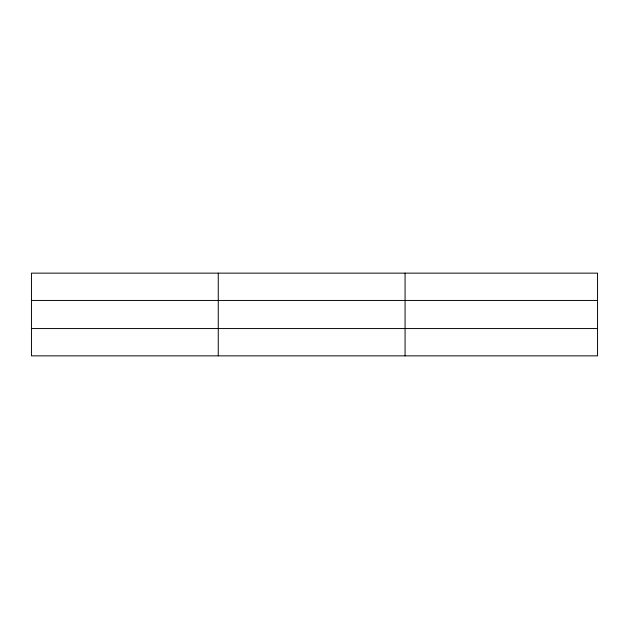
<?xml version="1.0" encoding="UTF-8"?>
<svg xmlns="http://www.w3.org/2000/svg" width="629" height="629" viewBox="0 0 629 629"><rect width="100%" height="100%" fill="white"/><g stroke="black" fill="none" stroke-linecap="round" stroke-linejoin="round"><path stroke-width="0.94" d="M218.263 273.143L218.263 355.857M405.076 273.143L405.076 355.857M597.55 328.558L597.55 355.857L31.45 355.857L31.45 273.143L597.55 273.143L597.55 328.558L31.45 328.558M31.45 300.442L597.55 300.442"/></g></svg>
